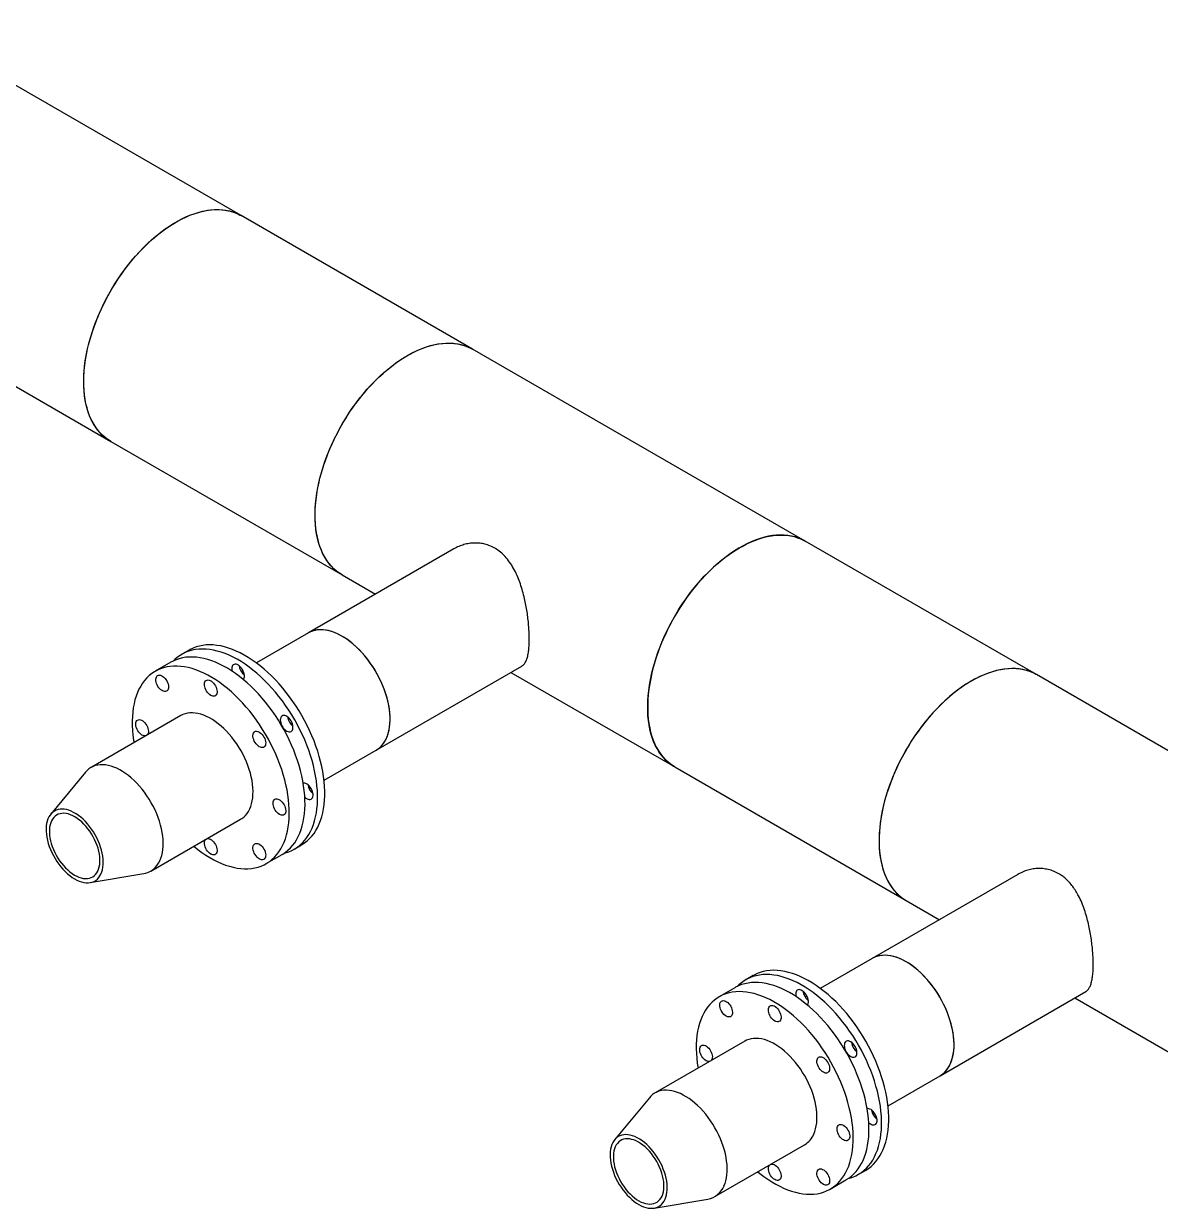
# Model space of a CAD drawing. Header units: inches. Extents: x -190 to 459, y -630 to 54.
# Drawn here: x 262 to 317.6, y -558.5 to -500.5 of the extents above; entities that cross this region are included whole.
import ezdxf

# ---------------------------------------------------------------- set-up
doc = ezdxf.new("R2010")
doc.units = ezdxf.units.IN
doc.header["$MEASUREMENT"] = 0

msp = doc.modelspace()

# ---------------------------------------------------------------- linework, layer by layer
at = {"color": 7, "linetype": 'Continuous', "lineweight": 25}
for p, q in [((272.669, -509.931), (256.406, -500.542)), ((283.983, -516.462), (272.669, -509.931)), ((258.288, -516.351), (266.295, -520.973)), ((300.247, -525.851), (283.983, -516.462)), ((266.295, -520.973), (277.609, -527.505)), ((311.56, -532.382), (300.247, -525.851)), ((283.079, -526.229), (275.958, -530.34)), ((277.609, -527.505), (279.239, -528.446)), ((275.958, -530.34), (273.416, -531.808)), ((270.127, -531.181), (269.773, -531.385)), ((269.242, -531.772), (268.471, -532.217)), ((272.765, -532.184), (272.681, -532.232)), ((279.27, -536.078), (286.391, -531.967)), ((285.865, -532.271), (293.872, -536.893)), ((327.824, -541.771), (311.56, -532.382)), ((269.724, -534.387), (265.333, -536.921)), ((276.728, -537.545), (279.27, -536.078)), ((293.872, -536.893), (305.186, -543.425)), ((265.059, -537.155), (263.359, -539.207)), ((275.993, -537.97), (276.077, -537.921)), ((268.258, -541.988), (272.649, -539.453)), ((275.273, -540.911), (275.626, -540.707)), ((273.901, -541.622), (274.672, -541.177)), ((265.291, -542.554), (267.918, -542.109)), ((310.656, -542.149), (303.535, -546.26)), ((305.186, -543.425), (306.817, -544.366)), ((303.535, -546.26), (300.993, -547.728)), ((297.704, -547.101), (297.35, -547.305)), ((296.819, -547.692), (296.049, -548.137)), ((300.342, -548.104), (300.258, -548.152)), ((306.847, -551.998), (313.969, -547.887)), ((313.442, -548.191), (321.449, -552.813)), ((297.301, -550.307), (292.91, -552.841)), ((304.305, -553.465), (306.847, -551.998)), ((292.636, -553.075), (290.937, -555.127)), ((303.57, -553.89), (303.654, -553.841)), ((295.835, -557.908), (300.226, -555.373)), ((302.85, -556.831), (303.203, -556.627)), ((301.478, -557.542), (302.249, -557.097)), ((292.868, -558.474), (295.495, -558.029))]:
    msp.add_line(p, q, dxfattribs=at)
at = {"color": 7, "linetype": 'Continuous', "lineweight": 25, "flags": 128}
for points in [[(266.295, -520.973), (266.276, -520.962), (266.132, -520.869), (265.996, -520.764), (265.866, -520.648), (265.745, -520.521), (265.632, -520.382), (265.527, -520.233), (265.431, -520.073), (265.343, -519.903), (265.264, -519.724), (265.195, -519.536), (265.135, -519.338), (265.084, -519.133), (265.043, -518.919), (265.011, -518.698), (264.989, -518.469), (264.977, -518.235), (264.975, -517.994), (264.982, -517.747), (264.999, -517.496), (265.026, -517.24), (265.062, -516.981), (265.108, -516.718), (265.164, -516.452), (265.229, -516.184), (265.303, -515.915), (265.386, -515.645), (265.478, -515.374), (265.578, -515.103), (265.687, -514.833), (265.805, -514.565), (265.93, -514.298), (266.063, -514.034), (266.203, -513.773), (266.351, -513.515), (266.505, -513.262), (266.666, -513.014), (266.833, -512.771), (267.005, -512.533), (267.183, -512.302), (267.366, -512.078), (267.553, -511.861), (267.745, -511.652), (267.94, -511.451), (268.139, -511.258), (268.341, -511.075), (268.545, -510.902), (268.751, -510.738), (268.959, -510.584), (269.168, -510.441), (269.377, -510.309), (269.587, -510.188), (269.797, -510.078), (270.006, -509.98), (270.213, -509.894), (270.419, -509.82), (270.624, -509.758), (270.825, -509.708), (271.024, -509.671), (271.219, -509.646), (271.411, -509.634), (271.598, -509.634), (271.781, -509.648), (271.959, -509.673), (272.132, -509.711), (272.299, -509.762), (272.459, -509.825), (272.614, -509.9), (272.669, -509.931)], [(265.457, -515.433), (265.556, -515.162), (265.663, -514.892), (265.778, -514.623), (265.902, -514.356), (266.033, -514.092), (266.172, -513.83), (266.318, -513.571), (266.471, -513.317), (266.63, -513.068), (266.796, -512.823), (266.967, -512.585), (267.144, -512.352), (267.325, -512.126), (267.512, -511.908), (267.703, -511.697), (267.897, -511.494), (268.095, -511.3), (268.296, -511.115), (268.5, -510.939), (268.706, -510.773), (268.913, -510.617), (269.122, -510.471), (269.331, -510.337), (269.541, -510.213), (269.751, -510.101), (269.96, -510), (270.168, -509.912), (270.374, -509.835), (270.579, -509.77), (270.781, -509.718), (270.981, -509.678), (271.177, -509.65), (271.369, -509.635), (271.558, -509.633), (271.742, -509.644), (271.921, -509.666), (272.095, -509.702), (272.263, -509.75), (272.425, -509.81), (272.58, -509.883), (272.669, -509.931)], [(266.295, -520.973), (266.163, -520.891), (266.025, -520.788), (265.894, -520.675), (265.771, -520.549), (265.656, -520.413), (265.549, -520.266), (265.451, -520.109), (265.361, -519.941), (265.281, -519.764), (265.209, -519.578), (265.147, -519.382), (265.094, -519.178), (265.051, -518.966), (265.017, -518.747), (264.993, -518.52), (264.979, -518.287), (264.974, -518.047), (264.98, -517.802), (264.995, -517.552), (265.019, -517.297), (265.053, -517.038), (265.097, -516.776), (265.151, -516.511), (265.214, -516.243), (265.286, -515.974), (265.367, -515.704), (265.457, -515.433)], [(277.609, -527.505), (277.59, -527.494), (277.446, -527.401), (277.309, -527.296), (277.18, -527.179), (277.059, -527.052), (276.946, -526.913), (276.841, -526.764), (276.744, -526.604), (276.657, -526.435), (276.578, -526.256), (276.509, -526.067), (276.449, -525.87), (276.398, -525.664), (276.357, -525.45), (276.325, -525.229), (276.303, -525.001), (276.291, -524.766), (276.288, -524.525), (276.296, -524.279), (276.313, -524.027), (276.34, -523.772), (276.376, -523.512), (276.422, -523.249), (276.477, -522.984), (276.542, -522.716), (276.616, -522.446), (276.699, -522.176), (276.791, -521.905), (276.892, -521.634), (277.001, -521.365), (277.118, -521.096), (277.244, -520.829), (277.377, -520.565), (277.517, -520.304), (277.665, -520.047), (277.819, -519.794), (277.979, -519.545), (278.146, -519.302), (278.319, -519.064), (278.497, -518.833), (278.68, -518.609), (278.867, -518.392), (279.059, -518.183), (279.254, -517.982), (279.453, -517.79), (279.655, -517.607), (279.859, -517.433), (280.065, -517.269), (280.273, -517.115), (280.481, -516.972), (280.691, -516.84), (280.901, -516.719), (281.11, -516.609), (281.319, -516.511), (281.527, -516.425), (281.733, -516.351), (281.937, -516.289), (282.139, -516.239), (282.338, -516.202), (282.533, -516.177), (282.725, -516.165), (282.912, -516.166), (283.095, -516.179), (283.273, -516.204), (283.446, -516.243), (283.612, -516.293), (283.773, -516.356), (283.927, -516.431), (283.983, -516.462)], [(276.771, -521.964), (276.869, -521.694), (276.977, -521.424), (277.092, -521.155), (277.216, -520.888), (277.347, -520.623), (277.486, -520.361), (277.632, -520.103), (277.784, -519.849), (277.944, -519.599), (278.109, -519.355), (278.281, -519.116), (278.457, -518.883), (278.639, -518.658), (278.826, -518.439), (279.016, -518.228), (279.211, -518.025), (279.409, -517.831), (279.61, -517.646), (279.814, -517.47), (280.02, -517.304), (280.227, -517.148), (280.436, -517.003), (280.645, -516.868), (280.855, -516.744), (281.065, -516.632), (281.274, -516.532), (281.482, -516.443), (281.688, -516.366), (281.893, -516.301), (282.095, -516.249), (282.294, -516.209), (282.491, -516.182), (282.683, -516.167), (282.872, -516.164), (283.055, -516.175), (283.234, -516.198), (283.408, -516.233), (283.576, -516.281), (283.738, -516.341), (283.894, -516.414), (283.983, -516.462)], [(277.609, -527.505), (277.477, -527.422), (277.339, -527.32), (277.208, -527.206), (277.085, -527.081), (276.97, -526.944), (276.863, -526.798), (276.765, -526.64), (276.675, -526.473), (276.595, -526.296), (276.523, -526.109), (276.461, -525.914), (276.408, -525.71), (276.365, -525.498), (276.331, -525.278), (276.307, -525.051), (276.293, -524.818), (276.288, -524.578), (276.293, -524.333), (276.308, -524.083), (276.333, -523.828), (276.367, -523.569), (276.411, -523.307), (276.465, -523.042), (276.527, -522.775), (276.599, -522.505), (276.68, -522.235), (276.771, -521.964)], [(293.872, -536.893), (293.853, -536.882), (293.709, -536.789), (293.573, -536.684), (293.444, -536.568), (293.322, -536.44), (293.209, -536.302), (293.104, -536.153), (293.008, -535.993), (292.92, -535.823), (292.842, -535.644), (292.772, -535.456), (292.712, -535.258), (292.661, -535.053), (292.62, -534.839), (292.588, -534.618), (292.566, -534.389), (292.554, -534.155), (292.552, -533.914), (292.559, -533.667), (292.576, -533.416), (292.603, -533.16), (292.639, -532.901), (292.685, -532.638), (292.741, -532.372), (292.806, -532.104), (292.88, -531.835), (292.963, -531.565), (293.055, -531.294), (293.155, -531.023), (293.265, -530.753), (293.382, -530.485), (293.507, -530.218), (293.64, -529.954), (293.78, -529.693), (293.928, -529.435), (294.082, -529.182), (294.243, -528.934), (294.41, -528.691), (294.582, -528.453), (294.76, -528.222), (294.943, -527.998), (295.131, -527.781), (295.322, -527.572), (295.518, -527.371), (295.716, -527.178), (295.918, -526.995), (296.122, -526.822), (296.328, -526.658), (296.536, -526.504), (296.745, -526.361), (296.954, -526.229), (297.164, -526.108), (297.374, -525.998), (297.583, -525.9), (297.79, -525.814), (297.997, -525.739), (298.201, -525.677), (298.402, -525.628), (298.601, -525.591), (298.797, -525.566), (298.988, -525.554), (299.176, -525.554), (299.359, -525.567), (299.536, -525.593), (299.709, -525.631), (299.876, -525.682), (300.036, -525.745), (300.191, -525.82), (300.247, -525.851)], [(300.247, -525.851), (300.233, -525.843), (300.081, -525.765), (299.922, -525.698), (299.756, -525.644), (299.586, -525.603), (299.409, -525.573), (299.228, -525.557), (299.041, -525.553), (298.851, -525.561), (298.656, -525.582), (298.459, -525.616), (298.258, -525.662), (298.054, -525.721), (297.849, -525.792), (297.641, -525.874), (297.433, -525.969), (297.223, -526.076), (297.013, -526.194), (296.804, -526.323), (296.595, -526.463), (296.387, -526.613), (296.18, -526.774), (295.975, -526.945), (295.773, -527.126), (295.573, -527.316), (295.377, -527.514), (295.184, -527.721), (294.995, -527.936), (294.811, -528.158), (294.632, -528.387), (294.458, -528.623), (294.289, -528.865), (294.127, -529.112), (293.971, -529.364), (293.821, -529.62), (293.679, -529.88), (293.544, -530.144), (293.416, -530.41), (293.297, -530.678), (293.185, -530.947), (293.082, -531.218), (292.988, -531.488), (292.902, -531.759), (292.826, -532.029), (292.758, -532.297), (292.7, -532.563), (292.651, -532.827), (292.612, -533.088), (292.583, -533.345), (292.563, -533.597), (292.553, -533.845), (292.553, -534.087), (292.562, -534.324), (292.581, -534.554), (292.61, -534.777), (292.649, -534.993), (292.697, -535.201), (292.754, -535.401), (292.821, -535.592), (292.897, -535.774), (292.982, -535.946), (293.076, -536.109), (293.179, -536.261), (293.29, -536.403), (293.409, -536.533), (293.536, -536.653), (293.67, -536.761), (293.812, -536.857), (293.872, -536.893)], [(279.748, -533.325), (279.681, -533.129), (279.605, -532.934), (279.521, -532.739), (279.429, -532.547), (279.329, -532.357), (279.222, -532.171), (279.109, -531.99), (278.989, -531.813), (278.863, -531.642), (278.732, -531.478), (278.597, -531.321), (278.457, -531.172), (278.314, -531.032), (278.168, -530.901), (278.019, -530.779), (277.869, -530.668), (277.718, -530.567), (277.566, -530.477), (277.415, -530.399), (277.264, -530.333), (277.115, -530.278), (276.968, -530.236), (276.823, -530.207), (276.682, -530.19), (276.545, -530.185), (276.412, -530.194), (276.285, -530.215), (276.163, -530.248), (276.047, -530.294), (275.958, -530.34)], [(279.27, -536.078), (279.361, -536.019), (279.459, -535.941), (279.548, -535.851), (279.63, -535.75), (279.703, -535.639), (279.767, -535.517), (279.822, -535.386), (279.868, -535.246), (279.905, -535.097), (279.931, -534.94), (279.949, -534.776), (279.956, -534.605), (279.953, -534.428), (279.941, -534.247), (279.919, -534.061), (279.887, -533.871), (279.846, -533.679), (279.796, -533.484), (279.736, -533.289), (279.667, -533.093), (279.59, -532.898), (279.504, -532.704), (279.411, -532.512), (279.31, -532.323), (279.202, -532.137), (279.087, -531.957), (278.966, -531.781), (278.839, -531.611), (278.708, -531.449), (278.571, -531.293), (278.431, -531.146), (278.287, -531.007), (278.14, -530.877), (277.992, -530.758), (277.841, -530.648), (277.69, -530.55), (277.538, -530.462), (277.387, -530.386), (277.236, -530.322), (277.087, -530.27), (276.941, -530.23), (276.797, -530.203), (276.657, -530.188), (276.52, -530.186), (276.388, -530.197), (276.262, -530.22), (276.141, -530.256), (276.026, -530.304), (275.958, -530.34)], [(274.783, -541.108), (274.848, -541.09), (275.002, -541.04), (275.149, -540.977), (275.29, -540.901), (275.424, -540.814), (275.55, -540.715), (275.669, -540.604), (275.78, -540.482), (275.883, -540.35), (275.977, -540.206), (276.062, -540.052), (276.139, -539.889), (276.206, -539.716), (276.264, -539.534), (276.313, -539.343), (276.352, -539.145), (276.381, -538.938), (276.401, -538.725), (276.411, -538.505), (276.411, -538.28), (276.401, -538.049), (276.381, -537.813), (276.352, -537.573), (276.313, -537.329), (276.264, -537.082), (276.206, -536.833), (276.139, -536.582), (276.062, -536.331), (275.977, -536.078), (275.883, -535.826), (275.78, -535.575), (275.669, -535.325), (275.55, -535.077), (275.424, -534.832), (275.29, -534.59), (275.149, -534.352), (275.002, -534.119), (274.848, -533.891), (274.688, -533.668), (274.523, -533.452), (274.353, -533.243), (274.179, -533.041), (274, -532.846), (273.817, -532.66), (273.631, -532.483), (273.443, -532.316), (273.251, -532.157), (273.059, -532.009), (272.864, -531.872), (272.669, -531.745), (272.474, -531.629), (272.279, -531.525), (272.084, -531.433), (271.89, -531.352), (271.698, -531.283), (271.508, -531.227), (271.321, -531.183), (271.137, -531.152), (270.956, -531.133), (270.779, -531.127), (270.606, -531.134), (270.439, -531.153), (270.277, -531.185), (270.12, -531.23), (269.969, -531.287), (269.825, -531.356), (269.688, -531.437), (269.558, -531.531), (269.435, -531.635), (269.358, -531.711)], [(275.626, -540.707), (275.644, -540.697), (275.777, -540.61), (275.904, -540.511), (276.023, -540.4), (276.134, -540.278), (276.236, -540.145), (276.33, -540.002), (276.416, -539.848), (276.492, -539.685), (276.56, -539.512), (276.618, -539.33), (276.666, -539.139), (276.705, -538.941), (276.735, -538.734), (276.754, -538.521), (276.764, -538.301), (276.764, -538.076), (276.754, -537.845), (276.735, -537.609), (276.705, -537.369), (276.666, -537.125), (276.618, -536.878), (276.56, -536.629), (276.492, -536.378), (276.416, -536.126), (276.33, -535.874), (276.236, -535.622), (276.134, -535.371), (276.023, -535.121), (275.904, -534.873), (275.777, -534.628), (275.644, -534.386), (275.503, -534.148), (275.355, -533.915), (275.202, -533.687), (275.042, -533.464), (274.877, -533.248), (274.707, -533.039), (274.532, -532.836), (274.353, -532.642), (274.171, -532.456), (273.985, -532.279), (273.796, -532.111), (273.605, -531.953), (273.412, -531.805), (273.218, -531.668), (273.023, -531.541), (272.827, -531.425), (272.632, -531.321), (272.437, -531.228), (272.244, -531.148), (272.052, -531.079), (271.862, -531.023), (271.675, -530.979), (271.49, -530.948), (271.309, -530.929), (271.133, -530.923), (270.96, -530.93), (270.792, -530.949), (270.63, -530.981), (270.473, -531.026), (270.323, -531.083), (270.179, -531.152), (270.127, -531.181)], [(274.672, -541.177), (274.706, -541.157), (274.838, -541.069), (274.963, -540.968), (275.08, -540.857), (275.189, -540.734), (275.29, -540.6), (275.383, -540.455), (275.466, -540.3), (275.54, -540.136), (275.606, -539.962), (275.662, -539.779), (275.708, -539.588), (275.745, -539.388), (275.772, -539.181), (275.789, -538.967), (275.796, -538.747), (275.794, -538.521), (275.782, -538.29), (275.759, -538.054), (275.727, -537.814), (275.686, -537.571), (275.635, -537.324), (275.574, -537.076), (275.504, -536.826), (275.425, -536.575), (275.337, -536.324), (275.241, -536.073), (275.136, -535.823), (275.023, -535.575), (274.902, -535.33), (274.773, -535.087), (274.637, -534.847), (274.495, -534.612), (274.346, -534.382), (274.19, -534.157), (274.029, -533.938), (273.863, -533.726), (273.692, -533.52), (273.516, -533.323), (273.336, -533.133), (273.153, -532.952), (272.966, -532.78), (272.778, -532.617), (272.587, -532.464), (272.394, -532.322), (272.2, -532.19), (272.006, -532.069), (271.811, -531.96), (271.617, -531.862), (271.424, -531.776), (271.232, -531.702), (271.042, -531.64), (270.854, -531.591), (270.669, -531.554), (270.488, -531.53), (270.31, -531.519), (270.136, -531.52), (269.968, -531.534), (269.804, -531.561), (269.646, -531.6), (269.493, -531.652), (269.347, -531.716), (269.242, -531.772)], [(272.781, -532.62), (272.803, -532.587), (272.823, -532.538), (272.833, -532.481), (272.833, -532.416), (272.823, -532.347), (272.803, -532.276), (272.774, -532.204), (272.738, -532.134), (272.694, -532.069), (272.645, -532.01), (272.592, -531.959), (272.537, -531.919), (272.481, -531.889), (272.427, -531.872), (272.375, -531.868), (272.329, -531.877), (272.288, -531.898), (272.256, -531.931), (272.231, -531.975), (272.217, -532.029), (272.212, -532.09), (272.212, -532.09)], [(270.361, -540.774), (270.366, -540.777), (270.557, -540.93), (270.749, -541.073), (270.943, -541.204), (271.138, -541.325), (271.332, -541.435), (271.526, -541.532), (271.719, -541.618), (271.911, -541.692), (272.101, -541.754), (272.289, -541.803), (272.474, -541.84), (272.656, -541.864), (272.833, -541.876), (273.007, -541.874), (273.176, -541.86), (273.34, -541.834), (273.498, -541.794), (273.65, -541.743), (273.796, -541.678), (273.935, -541.602), (274.068, -541.514), (274.192, -541.413), (274.31, -541.302), (274.419, -541.179), (274.519, -541.045), (274.612, -540.9), (274.695, -540.745), (274.77, -540.581), (274.835, -540.407), (274.891, -540.224), (274.937, -540.033), (274.974, -539.833), (275.001, -539.626), (275.018, -539.412), (275.025, -539.192), (275.023, -538.966), (275.011, -538.735), (274.989, -538.499), (274.957, -538.259), (274.915, -538.016), (274.864, -537.769), (274.803, -537.521), (274.733, -537.271), (274.655, -537.02), (274.567, -536.769), (274.47, -536.518), (274.365, -536.268), (274.252, -536.02), (274.131, -535.775), (274.002, -535.532), (273.867, -535.292), (273.724, -535.057), (273.575, -534.827), (273.419, -534.602), (273.258, -534.383), (273.092, -534.171), (272.921, -533.965), (272.745, -533.768), (272.565, -533.578), (272.382, -533.397), (272.196, -533.225), (272.007, -533.062), (271.816, -532.909), (271.623, -532.767), (271.429, -532.635), (271.235, -532.514), (271.04, -532.405), (270.846, -532.307), (270.653, -532.221), (270.461, -532.147), (270.271, -532.085), (270.083, -532.036), (269.898, -531.999), (269.717, -531.975), (269.539, -531.964), (269.366, -531.965), (269.197, -531.979), (269.033, -532.006), (268.875, -532.045), (268.722, -532.097), (268.576, -532.161), (268.437, -532.238), (268.305, -532.326), (268.18, -532.426), (268.063, -532.538), (267.954, -532.661), (267.853, -532.795), (267.761, -532.939), (267.677, -533.094), (267.603, -533.259), (267.538, -533.433), (267.482, -533.616), (267.435, -533.807), (267.399, -534.006), (267.372, -534.213), (267.354, -534.427), (267.347, -534.647), (267.349, -534.873), (267.362, -535.105), (267.384, -535.341), (267.416, -535.581), (267.436, -535.707)], [(269.099, -532.835), (269.115, -532.906), (269.122, -532.974), (269.119, -533.036), (269.106, -533.091), (269.084, -533.137), (269.052, -533.172), (269.013, -533.196), (268.968, -533.207), (268.917, -533.205), (268.863, -533.19), (268.808, -533.163), (268.752, -533.125), (268.699, -533.076), (268.649, -533.019), (268.604, -532.954), (268.566, -532.885), (268.536, -532.814), (268.514, -532.742), (268.502, -532.672), (268.501, -532.607), (268.509, -532.548), (268.527, -532.497), (268.553, -532.456), (268.589, -532.427), (268.631, -532.409), (268.679, -532.405), (268.732, -532.413), (268.787, -532.434), (268.843, -532.467), (268.897, -532.511), (268.949, -532.564), (268.997, -532.625), (269.038, -532.692), (269.073, -532.763), (269.099, -532.835)], [(272.212, -532.09), (272.217, -532.157), (272.226, -532.207)], [(311.56, -532.382), (311.547, -532.375), (311.394, -532.296), (311.235, -532.23), (311.07, -532.176), (310.899, -532.134), (310.723, -532.105), (310.541, -532.088), (310.355, -532.084), (310.165, -532.093), (309.97, -532.114), (309.772, -532.147), (309.571, -532.194), (309.368, -532.252), (309.162, -532.323), (308.955, -532.406), (308.746, -532.5), (308.537, -532.607), (308.327, -532.725), (308.117, -532.854), (307.908, -532.994), (307.7, -533.145), (307.494, -533.306), (307.289, -533.477), (307.086, -533.657), (306.887, -533.847), (306.69, -534.046), (306.498, -534.252), (306.309, -534.467), (306.125, -534.69), (305.945, -534.919), (305.771, -535.154), (305.603, -535.396), (305.44, -535.643), (305.284, -535.895), (305.135, -536.151), (304.993, -536.411), (304.857, -536.675), (304.73, -536.941), (304.61, -537.209), (304.499, -537.478), (304.396, -537.749), (304.302, -538.02), (304.216, -538.29), (304.139, -538.56), (304.072, -538.828), (304.014, -539.095), (303.965, -539.358), (303.926, -539.619), (303.897, -539.876), (303.877, -540.129), (303.867, -540.376), (303.866, -540.619), (303.876, -540.855), (303.895, -541.085), (303.924, -541.309), (303.962, -541.525), (304.01, -541.733), (304.068, -541.932), (304.135, -542.123), (304.211, -542.305), (304.296, -542.478), (304.39, -542.64), (304.492, -542.792), (304.603, -542.934), (304.722, -543.065), (304.849, -543.184), (304.984, -543.292), (305.126, -543.389), (305.186, -543.425)], [(311.56, -532.382), (311.428, -532.312), (311.271, -532.243), (311.107, -532.186), (310.937, -532.142), (310.762, -532.11), (310.581, -532.091), (310.396, -532.084), (310.207, -532.09), (310.013, -532.108), (309.816, -532.139), (309.616, -532.182), (309.413, -532.238), (309.207, -532.306), (309, -532.387), (308.792, -532.479), (308.583, -532.583), (308.373, -532.698)], [(271.474, -533.07), (271.49, -533.141), (271.497, -533.209), (271.494, -533.271), (271.481, -533.326), (271.459, -533.372), (271.427, -533.407), (271.388, -533.431), (271.343, -533.442), (271.292, -533.44), (271.238, -533.425), (271.183, -533.398), (271.127, -533.36), (271.074, -533.311), (271.024, -533.254), (270.979, -533.189), (270.941, -533.12), (270.911, -533.049), (270.889, -532.977), (270.877, -532.907), (270.876, -532.842), (270.884, -532.783), (270.902, -532.732), (270.928, -532.691), (270.964, -532.662), (271.006, -532.644), (271.054, -532.64), (271.107, -532.648), (271.162, -532.669), (271.218, -532.702), (271.272, -532.746), (271.324, -532.799), (271.372, -532.86), (271.413, -532.927), (271.448, -532.998), (271.474, -533.07)], [(308.373, -532.698), (308.163, -532.825), (307.954, -532.962), (307.746, -533.111), (307.539, -533.27), (307.333, -533.438), (307.131, -533.617), (306.93, -533.805), (306.733, -534.001), (306.54, -534.207), (306.35, -534.42), (306.165, -534.64), (305.984, -534.868), (305.809, -535.102), (305.639, -535.343), (305.476, -535.589), (305.318, -535.84), (305.167, -536.095), (305.023, -536.354), (304.886, -536.617), (304.757, -536.882), (304.636, -537.15), (304.523, -537.419), (304.418, -537.69), (304.321, -537.96), (304.234, -538.231), (304.155, -538.501), (304.086, -538.77), (304.026, -539.037), (303.975, -539.301), (303.934, -539.562), (303.902, -539.82), (303.88, -540.074), (303.868, -540.323), (303.866, -540.566), (303.873, -540.804), (303.89, -541.036), (303.917, -541.26), (303.953, -541.478), (303.999, -541.688), (304.055, -541.889), (304.119, -542.082), (304.194, -542.266), (304.277, -542.441), (304.369, -542.605), (304.469, -542.76), (304.578, -542.904), (304.696, -543.037), (304.821, -543.159), (304.954, -543.27), (305.094, -543.369), (305.186, -543.425)], [(279.27, -536.078), (279.343, -536.032), (279.441, -535.956), (279.532, -535.869), (279.615, -535.77), (279.69, -535.66), (279.756, -535.541), (279.813, -535.411), (279.86, -535.272), (279.898, -535.125), (279.927, -534.969), (279.946, -534.806), (279.955, -534.637), (279.955, -534.461), (279.944, -534.281), (279.924, -534.095), (279.894, -533.906), (279.855, -533.714), (279.806, -533.52), (279.748, -533.325)], [(268.006, -535.378), (267.984, -535.382), (267.933, -535.38), (267.88, -535.365), (267.824, -535.338), (267.768, -535.3), (267.715, -535.251), (267.665, -535.193), (267.62, -535.129), (267.582, -535.06), (267.552, -534.988), (267.53, -534.917), (267.519, -534.847), (267.517, -534.781), (267.525, -534.722), (267.543, -534.672), (267.57, -534.631), (267.605, -534.601), (267.647, -534.584), (267.696, -534.579), (267.748, -534.588), (267.803, -534.609), (267.859, -534.641), (267.914, -534.685), (267.966, -534.739), (268.013, -534.8), (268.055, -534.867), (268.089, -534.937), (268.115, -535.009), (268.115, -535.009)], [(272.649, -539.453), (272.704, -539.418), (272.798, -539.347), (272.883, -539.265), (272.961, -539.171), (273.03, -539.067), (273.09, -538.952), (273.141, -538.828), (273.183, -538.694), (273.216, -538.552), (273.238, -538.403), (273.251, -538.246), (273.254, -538.083), (273.248, -537.914), (273.231, -537.741), (273.205, -537.564), (273.169, -537.383), (273.123, -537.201), (273.069, -537.017), (273.005, -536.833), (272.933, -536.649), (272.852, -536.466), (272.764, -536.286), (272.668, -536.108), (272.564, -535.934), (272.455, -535.766), (272.339, -535.602), (272.218, -535.445), (272.092, -535.295), (271.961, -535.153), (271.827, -535.019), (271.69, -534.894), (271.55, -534.779), (271.409, -534.674), (271.267, -534.58), (271.124, -534.496), (270.981, -534.425), (270.84, -534.365), (270.7, -534.318), (270.562, -534.282), (270.428, -534.26), (270.297, -534.25), (270.17, -534.253), (270.048, -534.268), (269.932, -534.297), (269.821, -534.337), (269.724, -534.387)], [(274.587, -534.597), (274.592, -534.664), (274.606, -534.735), (274.631, -534.807), (274.663, -534.878), (274.704, -534.946), (274.75, -535.008), (274.802, -535.063), (274.856, -535.109), (274.912, -535.144), (274.967, -535.167), (275.02, -535.178), (275.069, -535.175), (275.113, -535.16), (275.149, -535.133), (275.178, -535.094), (275.198, -535.045), (275.208, -534.988), (275.208, -534.923), (275.198, -534.854), (275.178, -534.783), (275.149, -534.711), (275.113, -534.641), (275.069, -534.576), (275.02, -534.517), (274.967, -534.466), (274.912, -534.426), (274.856, -534.397), (274.802, -534.379), (274.75, -534.375), (274.704, -534.384), (274.663, -534.405), (274.631, -534.438), (274.606, -534.482), (274.592, -534.536), (274.587, -534.597)], [(268.115, -535.009), (268.132, -535.08), (268.138, -535.148), (268.135, -535.211), (268.122, -535.266), (268.1, -535.312), (268.082, -535.334)], [(273.849, -535.577), (273.865, -535.648), (273.872, -535.716), (273.869, -535.778), (273.856, -535.833), (273.834, -535.879), (273.802, -535.915), (273.763, -535.938), (273.718, -535.949), (273.667, -535.947), (273.613, -535.933), (273.558, -535.905), (273.502, -535.867), (273.449, -535.818), (273.399, -535.761), (273.354, -535.696), (273.316, -535.627), (273.286, -535.556), (273.264, -535.484), (273.252, -535.414), (273.251, -535.349), (273.259, -535.29), (273.277, -535.239), (273.303, -535.198), (273.339, -535.169), (273.381, -535.151), (273.429, -535.147), (273.482, -535.155), (273.537, -535.176), (273.593, -535.209), (273.647, -535.253), (273.699, -535.306), (273.747, -535.367), (273.788, -535.434), (273.823, -535.505), (273.849, -535.577)], [(267.918, -542.109), (267.992, -542.093), (268.106, -542.059), (268.213, -542.012), (268.313, -541.953), (268.407, -541.882), (268.492, -541.8), (268.57, -541.706), (268.639, -541.601), (268.699, -541.487), (268.75, -541.362), (268.792, -541.229), (268.825, -541.087), (268.847, -540.937), (268.86, -540.781), (268.863, -540.618), (268.857, -540.449), (268.84, -540.276), (268.814, -540.098), (268.778, -539.918), (268.732, -539.736), (268.678, -539.552), (268.614, -539.367), (268.542, -539.183), (268.461, -539.001), (268.373, -538.82), (268.276, -538.643), (268.173, -538.469), (268.064, -538.301), (267.948, -538.137), (267.827, -537.98), (267.701, -537.83), (267.57, -537.688), (267.436, -537.554), (267.299, -537.429), (267.159, -537.314), (267.018, -537.209), (266.875, -537.114), (266.733, -537.031), (266.59, -536.96), (266.449, -536.9), (266.309, -536.852), (266.171, -536.817), (266.037, -536.795), (265.906, -536.785), (265.779, -536.788), (265.657, -536.803), (265.541, -536.832), (265.43, -536.872), (265.326, -536.925), (265.229, -536.99), (265.14, -537.067), (265.059, -537.155)], [(275.787, -538.375), (275.84, -538.419), (275.895, -538.454), (275.951, -538.477), (276.004, -538.488), (276.053, -538.486), (276.097, -538.471), (276.133, -538.444), (276.162, -538.405), (276.181, -538.356), (276.191, -538.298), (276.191, -538.234), (276.181, -538.165), (276.162, -538.093), (276.133, -538.021), (276.097, -537.952), (276.053, -537.886), (276.004, -537.827), (275.951, -537.777), (275.895, -537.736), (275.84, -537.707), (275.785, -537.69), (275.734, -537.686), (275.707, -537.689)], [(274.832, -538.887), (274.849, -538.958), (274.856, -539.026), (274.853, -539.089), (274.84, -539.144), (274.817, -539.19), (274.786, -539.225), (274.747, -539.249), (274.702, -539.26), (274.651, -539.258), (274.597, -539.243), (274.541, -539.216), (274.486, -539.177), (274.432, -539.129), (274.382, -539.071), (274.338, -539.007), (274.3, -538.938), (274.269, -538.866), (274.248, -538.794), (274.236, -538.725), (274.234, -538.659), (274.242, -538.6), (274.26, -538.549), (274.287, -538.509), (274.323, -538.479), (274.365, -538.462), (274.413, -538.457), (274.466, -538.466), (274.521, -538.486), (274.576, -538.519), (274.631, -538.563), (274.683, -538.617), (274.731, -538.678), (274.772, -538.745), (274.807, -538.815), (274.832, -538.887)], [(263.242, -540.633), (263.291, -540.784), (263.349, -540.935), (263.415, -541.085), (263.489, -541.232), (263.571, -541.376), (263.659, -541.516), (263.753, -541.65), (263.853, -541.778), (263.958, -541.899), (264.066, -542.012), (264.178, -542.117), (264.292, -542.212), (264.408, -542.296), (264.525, -542.37), (264.642, -542.433), (264.758, -542.483), (264.873, -542.522), (264.985, -542.549), (265.094, -542.562), (265.199, -542.564), (265.3, -542.552), (265.395, -542.528), (265.484, -542.492), (265.566, -542.443), (265.641, -542.383), (265.708, -542.311), (265.767, -542.229), (265.818, -542.136), (265.859, -542.033), (265.891, -541.922), (265.914, -541.802), (265.926, -541.675), (265.929, -541.542), (265.923, -541.403), (265.906, -541.26), (265.88, -541.113), (265.844, -540.964), (265.8, -540.813), (265.746, -540.662), (265.684, -540.512), (265.614, -540.363), (265.536, -540.217), (265.451, -540.075), (265.36, -539.938), (265.262, -539.807), (265.16, -539.682), (265.054, -539.565), (264.943, -539.456), (264.83, -539.356), (264.715, -539.267), (264.598, -539.187), (264.481, -539.119), (264.365, -539.062), (264.249, -539.017), (264.136, -538.985), (264.025, -538.965), (263.918, -538.957), (263.815, -538.962), (263.717, -538.98), (263.625, -539.01), (263.539, -539.053), (263.461, -539.107), (263.389, -539.173), (263.326, -539.251), (263.271, -539.338), (263.225, -539.436), (263.189, -539.543), (263.161, -539.659), (263.144, -539.782), (263.136, -539.912), (263.138, -540.049), (263.149, -540.19), (263.171, -540.335), (263.201, -540.483), (263.242, -540.633)], [(263.389, -540.648), (263.436, -540.791), (263.492, -540.934), (263.556, -541.076), (263.628, -541.215), (263.708, -541.35), (263.794, -541.481), (263.886, -541.606), (263.983, -541.724), (264.085, -541.835), (264.19, -541.936), (264.298, -542.028), (264.408, -542.111), (264.519, -542.182), (264.63, -542.241), (264.74, -542.289), (264.848, -542.325), (264.954, -542.348), (265.057, -542.358), (265.155, -542.355), (265.249, -542.34), (265.336, -542.311), (265.417, -542.271), (265.491, -542.218), (265.557, -542.153), (265.615, -542.077), (265.665, -541.991), (265.705, -541.895), (265.736, -541.789), (265.757, -541.675), (265.768, -541.554), (265.769, -541.427), (265.76, -541.294), (265.742, -541.157), (265.714, -541.016), (265.676, -540.874), (265.629, -540.731), (265.573, -540.588), (265.509, -540.446), (265.436, -540.307), (265.357, -540.171), (265.271, -540.041), (265.179, -539.916), (265.082, -539.798), (264.98, -539.687), (264.875, -539.586), (264.767, -539.493), (264.657, -539.411), (264.546, -539.34), (264.435, -539.28), (264.325, -539.232), (264.217, -539.197), (264.111, -539.174), (264.008, -539.164), (263.91, -539.167), (263.816, -539.182), (263.729, -539.21), (263.648, -539.251), (263.574, -539.304), (263.507, -539.369), (263.449, -539.444), (263.4, -539.531), (263.36, -539.627), (263.329, -539.733), (263.308, -539.846), (263.297, -539.968), (263.296, -540.095), (263.304, -540.228), (263.323, -540.365), (263.351, -540.505), (263.389, -540.648)], [(271.474, -540.827), (271.49, -540.898), (271.497, -540.966), (271.494, -541.028), (271.481, -541.083), (271.459, -541.129), (271.427, -541.165), (271.388, -541.188), (271.343, -541.199), (271.292, -541.197), (271.238, -541.183), (271.183, -541.156), (271.127, -541.117), (271.074, -541.068), (271.024, -541.011), (270.979, -540.947), (270.941, -540.877), (270.911, -540.806), (270.889, -540.734), (270.877, -540.664), (270.876, -540.599), (270.884, -540.54), (270.902, -540.489), (270.928, -540.448), (270.933, -540.443)], [(271.005, -540.402), (271.006, -540.401), (271.054, -540.397), (271.107, -540.405), (271.162, -540.426), (271.218, -540.459), (271.272, -540.503), (271.324, -540.556), (271.372, -540.617), (271.413, -540.684), (271.448, -540.755), (271.474, -540.827)], [(273.849, -541.062), (273.865, -541.133), (273.872, -541.201), (273.869, -541.263), (273.856, -541.318), (273.834, -541.364), (273.802, -541.4), (273.763, -541.423), (273.718, -541.434), (273.667, -541.432), (273.613, -541.418), (273.558, -541.391), (273.502, -541.352), (273.449, -541.303), (273.399, -541.246), (273.354, -541.182), (273.316, -541.113), (273.286, -541.041), (273.264, -540.969), (273.252, -540.899), (273.251, -540.834), (273.259, -540.775), (273.277, -540.724), (273.303, -540.683), (273.339, -540.654), (273.381, -540.636), (273.429, -540.632), (273.482, -540.64), (273.537, -540.661), (273.593, -540.694), (273.647, -540.738), (273.699, -540.791), (273.747, -540.852), (273.788, -540.919), (273.823, -540.99), (273.849, -541.062)], [(307.325, -551.477), (307.383, -551.348), (307.432, -551.211), (307.471, -551.064), (307.501, -550.91), (307.521, -550.748), (307.532, -550.579), (307.532, -550.405), (307.523, -550.224), (307.504, -550.04), (307.476, -549.851), (307.437, -549.66), (307.39, -549.466), (307.333, -549.27), (307.267, -549.075), (307.192, -548.879), (307.109, -548.685), (307.018, -548.492), (306.92, -548.302), (306.814, -548.115), (306.701, -547.933), (306.582, -547.756), (306.457, -547.584), (306.327, -547.419), (306.192, -547.261), (306.053, -547.111), (305.91, -546.97), (305.764, -546.837), (305.616, -546.714), (305.466, -546.602), (305.315, -546.499), (305.163, -546.408), (305.012, -546.329), (304.861, -546.261), (304.711, -546.205), (304.564, -546.161), (304.419, -546.13), (304.278, -546.111), (304.14, -546.105), (304.007, -546.112), (303.878, -546.131), (303.756, -546.163), (303.639, -546.207), (303.535, -546.26)], [(305.191, -546.424), (305.039, -546.342), (304.888, -546.272), (304.739, -546.214), (304.591, -546.168), (304.446, -546.135), (304.303, -546.114), (304.165, -546.105), (304.031, -546.11), (303.902, -546.127), (303.778, -546.156), (303.66, -546.198), (303.548, -546.253), (303.535, -546.26)], [(303.203, -556.627), (303.221, -556.617), (303.355, -556.53), (303.481, -556.431), (303.6, -556.32), (303.711, -556.198), (303.813, -556.065), (303.908, -555.922), (303.993, -555.768), (304.069, -555.605), (304.137, -555.432), (304.195, -555.25), (304.243, -555.059), (304.283, -554.861), (304.312, -554.654), (304.332, -554.441), (304.341, -554.221), (304.341, -553.996), (304.332, -553.765), (304.312, -553.529), (304.283, -553.288), (304.243, -553.045), (304.195, -552.798), (304.137, -552.549), (304.069, -552.298), (303.993, -552.046), (303.908, -551.794), (303.813, -551.542), (303.711, -551.291), (303.6, -551.041), (303.481, -550.793), (303.355, -550.548), (303.221, -550.306), (303.08, -550.068), (302.932, -549.835), (302.779, -549.607), (302.619, -549.384), (302.454, -549.168), (302.284, -548.958), (302.109, -548.756), (301.93, -548.562), (301.748, -548.376), (301.562, -548.199), (301.373, -548.031), (301.182, -547.873), (300.989, -547.725), (300.795, -547.588), (300.6, -547.461), (300.405, -547.345), (300.209, -547.241), (300.015, -547.148), (299.821, -547.068), (299.629, -546.999), (299.439, -546.943), (299.252, -546.899), (299.067, -546.868), (298.887, -546.849), (298.71, -546.843), (298.537, -546.85), (298.37, -546.869), (298.207, -546.901), (298.051, -546.946), (297.9, -547.003), (297.756, -547.072), (297.704, -547.101)], [(306.847, -551.998), (306.887, -551.974), (306.988, -551.901), (307.082, -551.817), (307.167, -551.722), (307.244, -551.616), (307.313, -551.499), (307.373, -551.373), (307.423, -551.237), (307.465, -551.092), (307.496, -550.939), (307.518, -550.779), (307.531, -550.611), (307.533, -550.437), (307.526, -550.258), (307.509, -550.074), (307.482, -549.886), (307.445, -549.695), (307.399, -549.502), (307.344, -549.307), (307.28, -549.111), (307.207, -548.915), (307.125, -548.72), (307.036, -548.527), (306.938, -548.337), (306.834, -548.149), (306.722, -547.966), (306.604, -547.788), (306.481, -547.615), (306.351, -547.449), (306.217, -547.29), (306.079, -547.138), (305.937, -546.995), (305.791, -546.861), (305.643, -546.736), (305.494, -546.622), (305.343, -546.517), (305.191, -546.424)], [(303.081, -556.139), (303.151, -555.97), (303.212, -555.791), (303.263, -555.604), (303.305, -555.409), (303.337, -555.206), (303.359, -554.995), (303.371, -554.778), (303.373, -554.555), (303.366, -554.326), (303.349, -554.092), (303.322, -553.854), (303.285, -553.613), (303.239, -553.368), (303.183, -553.12), (303.118, -552.871), (303.043, -552.62), (302.96, -552.369), (302.867, -552.118), (302.767, -551.868), (302.658, -551.619), (302.54, -551.372), (302.416, -551.128), (302.283, -550.887), (302.144, -550.649), (301.998, -550.417), (301.846, -550.189), (301.688, -549.967), (301.524, -549.751), (301.355, -549.542), (301.181, -549.341), (301.004, -549.147), (300.822, -548.961), (300.637, -548.785), (300.449, -548.617), (300.259, -548.459), (300.068, -548.312), (299.874, -548.175), (299.68, -548.048), (299.486, -547.933), (299.291, -547.83), (299.097, -547.738), (298.905, -547.658), (298.714, -547.59), (298.525, -547.534), (298.339, -547.491), (298.155, -547.461), (297.976, -547.443), (297.8, -547.438), (297.629, -547.446), (297.462, -547.466), (297.301, -547.499), (297.146, -547.544), (296.997, -547.602), (296.854, -547.673), (296.819, -547.692)], [(302.36, -557.028), (302.425, -557.01), (302.579, -556.96), (302.726, -556.897), (302.867, -556.821), (303.001, -556.734), (303.127, -556.635), (303.246, -556.524), (303.357, -556.402), (303.46, -556.27), (303.554, -556.126), (303.639, -555.972), (303.716, -555.809), (303.783, -555.636), (303.841, -555.454), (303.89, -555.263), (303.929, -555.065), (303.958, -554.858), (303.978, -554.645), (303.988, -554.425), (303.988, -554.2), (303.978, -553.969), (303.958, -553.733), (303.929, -553.493), (303.89, -553.249), (303.841, -553.002), (303.783, -552.753), (303.716, -552.502), (303.639, -552.25), (303.554, -551.998), (303.46, -551.746), (303.357, -551.495), (303.246, -551.245), (303.127, -550.997), (303.001, -550.752), (302.867, -550.51), (302.726, -550.272), (302.579, -550.039), (302.425, -549.811), (302.266, -549.588), (302.101, -549.372), (301.931, -549.163), (301.756, -548.961), (301.577, -548.766), (301.394, -548.58), (301.208, -548.403), (301.02, -548.236), (300.829, -548.077), (300.636, -547.929), (300.442, -547.792), (300.246, -547.665), (300.051, -547.549), (299.856, -547.445), (299.661, -547.352), (299.467, -547.272), (299.275, -547.203), (299.085, -547.147), (298.898, -547.103), (298.714, -547.072), (298.533, -547.053), (298.356, -547.047), (298.184, -547.054), (298.016, -547.073), (297.854, -547.105), (297.697, -547.15), (297.546, -547.207), (297.402, -547.276), (297.265, -547.357), (297.135, -547.45), (297.012, -547.555), (296.935, -547.631)], [(302.311, -556.584), (302.381, -556.415), (302.441, -556.236), (302.492, -556.049), (302.534, -555.854), (302.566, -555.651), (302.588, -555.44), (302.6, -555.223), (302.603, -555), (302.595, -554.771), (302.578, -554.537), (302.551, -554.299), (302.514, -554.058), (302.468, -553.813), (302.412, -553.565), (302.347, -553.316), (302.272, -553.065), (302.189, -552.814), (302.097, -552.563), (301.996, -552.313), (301.887, -552.064), (301.77, -551.817), (301.645, -551.573), (301.513, -551.332), (301.373, -551.094), (301.227, -550.862), (301.075, -550.634), (300.917, -550.412), (300.753, -550.196), (300.584, -549.987), (300.41, -549.786), (300.233, -549.592), (300.051, -549.406), (299.866, -549.23), (299.679, -549.062), (299.489, -548.904), (299.297, -548.757), (299.103, -548.62), (298.909, -548.493), (298.715, -548.378), (298.52, -548.275), (298.327, -548.183), (298.134, -548.103), (297.943, -548.035), (297.754, -547.979), (297.568, -547.936), (297.384, -547.906), (297.205, -547.888), (297.029, -547.883), (296.858, -547.891), (296.691, -547.911), (296.53, -547.944), (296.375, -547.989), (296.226, -548.047), (296.083, -548.118), (295.947, -548.2), (295.819, -548.295), (295.698, -548.401), (295.584, -548.518), (295.48, -548.647), (295.383, -548.786), (295.295, -548.935), (295.216, -549.095), (295.146, -549.265), (295.086, -549.443), (295.035, -549.63), (294.993, -549.826), (294.961, -550.029), (294.939, -550.239), (294.927, -550.456), (294.924, -550.68), (294.932, -550.908), (294.949, -551.142), (294.976, -551.38), (295.013, -551.622), (295.013, -551.627)], [(300.358, -548.54), (300.38, -548.507), (300.4, -548.458), (300.41, -548.401), (300.41, -548.336), (300.4, -548.267), (300.38, -548.196), (300.352, -548.124), (300.315, -548.054), (300.271, -547.989), (300.222, -547.93), (300.169, -547.879), (300.114, -547.839), (300.058, -547.809), (300.004, -547.792), (299.952, -547.788), (299.906, -547.797), (299.866, -547.818), (299.833, -547.851), (299.809, -547.895), (299.794, -547.949), (299.789, -548.01), (299.789, -548.01)], [(299.789, -548.01), (299.794, -548.077), (299.803, -548.127)], [(296.101, -548.423), (296.127, -548.381), (296.161, -548.35), (296.203, -548.331), (296.25, -548.324), (296.302, -548.331), (296.357, -548.351), (296.413, -548.382), (296.468, -548.425), (296.52, -548.477), (296.568, -548.537), (296.611, -548.603), (296.646, -548.674), (296.673, -548.746), (296.691, -548.817), (296.699, -548.885), (296.697, -548.949), (296.685, -549.005), (296.664, -549.052), (296.634, -549.089), (296.596, -549.114), (296.551, -549.126), (296.501, -549.126), (296.447, -549.113), (296.392, -549.087), (296.336, -549.05), (296.282, -549.003), (296.232, -548.946), (296.186, -548.883), (296.147, -548.814), (296.116, -548.743), (296.094, -548.671), (296.081, -548.601), (296.077, -548.535), (296.084, -548.475), (296.101, -548.423)], [(298.476, -548.658), (298.502, -548.616), (298.536, -548.585), (298.578, -548.566), (298.625, -548.559), (298.677, -548.566), (298.732, -548.586), (298.788, -548.617), (298.843, -548.66), (298.895, -548.712), (298.943, -548.772), (298.986, -548.838), (299.021, -548.909), (299.048, -548.981), (299.066, -549.052), (299.074, -549.12), (299.072, -549.184), (299.06, -549.24), (299.039, -549.287), (299.009, -549.324), (298.971, -549.349), (298.926, -549.361), (298.876, -549.361), (298.822, -549.348), (298.767, -549.322), (298.711, -549.285), (298.657, -549.238), (298.607, -549.181), (298.561, -549.118), (298.522, -549.049), (298.491, -548.978), (298.469, -548.906), (298.456, -548.836), (298.452, -548.77), (298.459, -548.71), (298.476, -548.658)], [(300.674, -554.857), (300.724, -554.731), (300.765, -554.597), (300.796, -554.454), (300.818, -554.303), (300.829, -554.146), (300.831, -553.982), (300.823, -553.813), (300.805, -553.639), (300.778, -553.461), (300.741, -553.28), (300.694, -553.098), (300.638, -552.914), (300.574, -552.729), (300.5, -552.546), (300.419, -552.363), (300.329, -552.183), (300.232, -552.006), (300.128, -551.833), (300.018, -551.665), (299.901, -551.502), (299.779, -551.346), (299.653, -551.197), (299.522, -551.056), (299.387, -550.923), (299.25, -550.799), (299.11, -550.685), (298.968, -550.581), (298.826, -550.488), (298.683, -550.407), (298.541, -550.337), (298.399, -550.278), (298.26, -550.232), (298.123, -550.199), (297.988, -550.178), (297.858, -550.17), (297.732, -550.174), (297.611, -550.191), (297.495, -550.221), (297.385, -550.263), (297.301, -550.307)], [(302.164, -550.517), (302.169, -550.584), (302.184, -550.655), (302.208, -550.727), (302.241, -550.798), (302.281, -550.866), (302.327, -550.928), (302.379, -550.983), (302.433, -551.029), (302.489, -551.064), (302.544, -551.087), (302.597, -551.098), (302.646, -551.095), (302.69, -551.08), (302.727, -551.053), (302.755, -551.014), (302.775, -550.965), (302.785, -550.908), (302.785, -550.843), (302.775, -550.774), (302.755, -550.703), (302.727, -550.631), (302.69, -550.561), (302.646, -550.496), (302.597, -550.437), (302.544, -550.386), (302.489, -550.346), (302.433, -550.317), (302.379, -550.299), (302.327, -550.295), (302.281, -550.304), (302.241, -550.325), (302.208, -550.358), (302.184, -550.402), (302.169, -550.456), (302.164, -550.517)], [(295.584, -551.298), (295.567, -551.301), (295.517, -551.301), (295.464, -551.288), (295.408, -551.262), (295.353, -551.225), (295.299, -551.177), (295.248, -551.121), (295.203, -551.057), (295.164, -550.989), (295.132, -550.917), (295.11, -550.845), (295.097, -550.775), (295.094, -550.709), (295.101, -550.649), (295.117, -550.597)], [(295.117, -550.597), (295.143, -550.555), (295.177, -550.524), (295.219, -550.505), (295.266, -550.499), (295.318, -550.506), (295.373, -550.525), (295.429, -550.557), (295.484, -550.599), (295.536, -550.651), (295.585, -550.712), (295.627, -550.778), (295.662, -550.848), (295.689, -550.92), (295.707, -550.992), (295.715, -551.06), (295.713, -551.123), (295.702, -551.179), (295.68, -551.227), (295.659, -551.254)], [(300.851, -551.165), (300.877, -551.123), (300.911, -551.092), (300.953, -551.073), (301, -551.067), (301.052, -551.073), (301.107, -551.093), (301.163, -551.124), (301.218, -551.167), (301.27, -551.219), (301.318, -551.279), (301.361, -551.345), (301.396, -551.416), (301.423, -551.488), (301.441, -551.559), (301.449, -551.627), (301.447, -551.691), (301.435, -551.747), (301.414, -551.794), (301.384, -551.831), (301.346, -551.856), (301.301, -551.868), (301.251, -551.868), (301.197, -551.855), (301.142, -551.829), (301.086, -551.792), (301.032, -551.745), (300.982, -551.688), (300.936, -551.625), (300.897, -551.556), (300.866, -551.485), (300.844, -551.413), (300.831, -551.343), (300.827, -551.277), (300.834, -551.217), (300.851, -551.165)], [(296.283, -557.392), (296.333, -557.266), (296.374, -557.132), (296.405, -556.989), (296.427, -556.838), (296.438, -556.681), (296.44, -556.517), (296.432, -556.348), (296.414, -556.174), (296.387, -555.996), (296.35, -555.815), (296.303, -555.633), (296.247, -555.449), (296.183, -555.264), (296.109, -555.081), (296.028, -554.898), (295.938, -554.718), (295.841, -554.541), (295.737, -554.368), (295.627, -554.2), (295.51, -554.037), (295.388, -553.881), (295.262, -553.732), (295.131, -553.59), (294.996, -553.458), (294.859, -553.334), (294.719, -553.22), (294.577, -553.116), (294.435, -553.023), (294.292, -552.942), (294.15, -552.872), (294.008, -552.813), (293.869, -552.767), (293.732, -552.734), (293.597, -552.713), (293.467, -552.705), (293.341, -552.709), (293.22, -552.726), (293.104, -552.756), (292.994, -552.798), (292.891, -552.853), (292.795, -552.919), (292.706, -552.997), (292.636, -553.075)], [(303.364, -554.295), (303.417, -554.339), (303.473, -554.374), (303.528, -554.397), (303.581, -554.408), (303.63, -554.406), (303.674, -554.391), (303.71, -554.364), (303.739, -554.325), (303.759, -554.276), (303.769, -554.218), (303.769, -554.154), (303.759, -554.085), (303.739, -554.013), (303.71, -553.941), (303.674, -553.872), (303.63, -553.806), (303.581, -553.747), (303.528, -553.697), (303.473, -553.656), (303.417, -553.627), (303.363, -553.61), (303.311, -553.606), (303.284, -553.609)], [(301.835, -554.475), (301.861, -554.433), (301.895, -554.402), (301.936, -554.383), (301.984, -554.377), (302.036, -554.384), (302.091, -554.403), (302.147, -554.435), (302.202, -554.477), (302.254, -554.529), (302.302, -554.59), (302.345, -554.656), (302.38, -554.726), (302.407, -554.798), (302.425, -554.869), (302.433, -554.938), (302.431, -555.001), (302.419, -555.057), (302.398, -555.104), (302.368, -555.141), (302.329, -555.166), (302.285, -555.179), (302.235, -555.179), (302.181, -555.166), (302.126, -555.14), (302.07, -555.103), (302.016, -555.055), (301.966, -554.999), (301.92, -554.935), (301.881, -554.867), (301.85, -554.795), (301.827, -554.723), (301.814, -554.653), (301.811, -554.587), (301.818, -554.527), (301.835, -554.475)], [(293.4, -558.043), (293.441, -557.94), (293.471, -557.827), (293.493, -557.707), (293.504, -557.579), (293.506, -557.445), (293.498, -557.305), (293.481, -557.162), (293.453, -557.015), (293.417, -556.865), (293.371, -556.714), (293.316, -556.563), (293.253, -556.413), (293.181, -556.265), (293.103, -556.119), (293.017, -555.978), (292.925, -555.841), (292.827, -555.711), (292.724, -555.587), (292.617, -555.471), (292.506, -555.363), (292.393, -555.265), (292.277, -555.176), (292.161, -555.098), (292.044, -555.031), (291.927, -554.976), (291.812, -554.933), (291.699, -554.902), (291.588, -554.883), (291.482, -554.877), (291.38, -554.884), (291.282, -554.903), (291.191, -554.935), (291.106, -554.979), (291.028, -555.035), (290.958, -555.102), (290.896, -555.181), (290.842, -555.27), (290.798, -555.369), (290.762, -555.477), (290.736, -555.594), (290.719, -555.718), (290.713, -555.849), (290.716, -555.986), (290.729, -556.128), (290.751, -556.273), (290.783, -556.422), (290.824, -556.572), (290.875, -556.723), (290.934, -556.874), (291.001, -557.023), (291.076, -557.17), (291.159, -557.314), (291.248, -557.453), (291.343, -557.587), (291.443, -557.714), (291.548, -557.834), (291.657, -557.946), (291.769, -558.049), (291.884, -558.143), (292, -558.226), (292.117, -558.298), (292.234, -558.36), (292.35, -558.409), (292.464, -558.446), (292.576, -558.471), (292.685, -558.483), (292.789, -558.483), (292.889, -558.47), (292.983, -558.444), (293.071, -558.406), (293.153, -558.356), (293.227, -558.295), (293.293, -558.221), (293.351, -558.138), (293.4, -558.043)], [(293.253, -557.888), (293.291, -557.789), (293.319, -557.681), (293.338, -557.566), (293.346, -557.443), (293.345, -557.314), (293.334, -557.18), (293.313, -557.042), (293.282, -556.901), (293.242, -556.758), (293.193, -556.615), (293.135, -556.472), (293.068, -556.331), (292.994, -556.193), (292.913, -556.058), (292.826, -555.929), (292.732, -555.806), (292.634, -555.689), (292.531, -555.581), (292.425, -555.482), (292.317, -555.392), (292.207, -555.312), (292.096, -555.244), (291.985, -555.187), (291.875, -555.142), (291.767, -555.11), (291.662, -555.09), (291.56, -555.083), (291.463, -555.089), (291.371, -555.108), (291.285, -555.139), (291.206, -555.183), (291.134, -555.239), (291.069, -555.307), (291.013, -555.385), (290.966, -555.474), (290.929, -555.573), (290.9, -555.68), (290.882, -555.796), (290.873, -555.919), (290.874, -556.048), (290.885, -556.182), (290.906, -556.32), (290.937, -556.461), (290.977, -556.603), (291.027, -556.747), (291.085, -556.89), (291.151, -557.031), (291.225, -557.169), (291.306, -557.303), (291.394, -557.433), (291.487, -557.556), (291.585, -557.672), (291.688, -557.781), (291.794, -557.88), (291.902, -557.97), (292.013, -558.049), (292.123, -558.118), (292.234, -558.175), (292.344, -558.219), (292.452, -558.252), (292.557, -558.271), (292.659, -558.278), (292.756, -558.272), (292.848, -558.254), (292.934, -558.222), (293.014, -558.179), (293.086, -558.123), (293.15, -558.055), (293.206, -557.977), (293.253, -557.888)], [(297.938, -556.693), (298.038, -556.775), (298.23, -556.923), (298.423, -557.06), (298.617, -557.186), (298.812, -557.301), (299.006, -557.405), (299.2, -557.497), (299.393, -557.577), (299.584, -557.645), (299.773, -557.7), (299.959, -557.743), (300.142, -557.774), (300.322, -557.792), (300.498, -557.797), (300.669, -557.789), (300.835, -557.769), (300.997, -557.736), (301.152, -557.69), (301.301, -557.632), (301.444, -557.562), (301.58, -557.479), (301.708, -557.385), (301.829, -557.279), (301.942, -557.161), (302.047, -557.033), (302.144, -556.894), (302.232, -556.744), (302.311, -556.584)], [(298.582, -556.322), (298.625, -556.317), (298.677, -556.323), (298.732, -556.343), (298.788, -556.374), (298.843, -556.417), (298.895, -556.469), (298.943, -556.529), (298.986, -556.596), (299.021, -556.666), (299.048, -556.738), (299.066, -556.809), (299.074, -556.877), (299.072, -556.941), (299.06, -556.997), (299.039, -557.044), (299.009, -557.081), (298.971, -557.106), (298.926, -557.118), (298.876, -557.118), (298.822, -557.105), (298.767, -557.08), (298.711, -557.042), (298.657, -556.995), (298.607, -556.938), (298.561, -556.875), (298.522, -556.806), (298.491, -556.735), (298.469, -556.663), (298.456, -556.593), (298.452, -556.527), (298.459, -556.467), (298.476, -556.415), (298.476, -556.415)], [(298.476, -556.415), (298.502, -556.373), (298.51, -556.363)], [(300.851, -556.65), (300.877, -556.608), (300.911, -556.577), (300.953, -556.558), (301, -556.552), (301.052, -556.558), (301.107, -556.578), (301.163, -556.609), (301.218, -556.652), (301.27, -556.704), (301.318, -556.764), (301.361, -556.831), (301.396, -556.901), (301.423, -556.973), (301.441, -557.044), (301.449, -557.113), (301.447, -557.176), (301.435, -557.232), (301.414, -557.279), (301.384, -557.316), (301.346, -557.341), (301.301, -557.354), (301.251, -557.353), (301.197, -557.34), (301.142, -557.315), (301.086, -557.277), (301.032, -557.23), (300.982, -557.173), (300.936, -557.11), (300.897, -557.041), (300.866, -556.97), (300.844, -556.898), (300.831, -556.828), (300.827, -556.762), (300.834, -556.702), (300.851, -556.65)]]:
    msp.add_lwpolyline(points, dxfattribs=at)
at = {"color": 7, "linetype": 'Continuous', "lineweight": 25}
for centre, radius, start, end in [((273.263, -531.842), 0.702, 188.07386, 231.92076), ((275.638, -534.349), 0.702, 188.07386, 231.92076), ((276.622, -537.66), 0.702, 188.07386, 231.92076), ((300.84, -547.762), 0.702, 188.07386, 231.92076), ((303.215, -550.269), 0.702, 188.07386, 231.92076), ((306.219, -550.943), 1.228, 300.77003, 334.22949), ((304.199, -553.58), 0.702, 188.07386, 231.92076), ((299.656, -554.425), 1.106, 301.00057, 337.01999), ((301.193, -555.339), 2.051, 300.98352, 337.03704), ((295.311, -556.994), 1.051, 280.12903, 337.77504)]:
    msp.add_arc(centre, radius, start, end, dxfattribs=at)
for points, knots in [([(286.389, -531.963), (286.404, -531.955), (286.456, -531.93), (286.53, -531.848), (286.61, -531.712), (286.674, -531.529), (286.72, -531.311), (286.748, -531.061), (286.763, -530.787), (286.763, -530.495), (286.75, -530.19), (286.727, -529.881), (286.691, -529.561), (286.644, -529.232), (286.584, -528.899), (286.508, -528.556), (286.415, -528.207), (286.3, -527.858), (286.163, -527.515), (286, -527.184), (285.806, -526.874), (285.592, -526.606), (285.357, -526.384), (285.108, -526.207), (284.852, -526.078), (284.595, -525.995), (284.344, -525.95), (284.086, -525.938), (283.826, -525.961), (283.568, -526.018), (283.315, -526.103), (283.159, -526.188), (283.08, -526.231)], [0, 0, 0, 0, 0.013888, 0.048988, 0.0867, 0.124542, 0.162226, 0.197046, 0.231996, 0.266806, 0.298348, 0.329992, 0.361544, 0.393498, 0.425544, 0.457512, 0.492687, 0.527961, 0.563137, 0.600871, 0.638733, 0.676431, 0.71107, 0.745847, 0.780476, 0.810852, 0.841325, 0.871717, 0.903493, 0.935353, 0.967142, 1, 1, 1, 1]), ([(312.653, -542.116), (312.571, -542.074), (312.406, -541.988), (312.143, -541.908), (311.875, -541.864), (311.605, -541.86), (311.339, -541.891), (311.072, -541.959), (310.843, -542.045), (310.709, -542.124), (310.659, -542.153)], [0, 0, 0, 0, 0.129222, 0.258927, 0.388214, 0.516862, 0.645889, 0.774606, 0.914852, 1, 1, 1, 1]), ([(313.968, -547.885), (313.971, -547.884), (314.015, -547.866), (314.081, -547.798), (314.167, -547.676), (314.234, -547.507), (314.285, -547.297), (314.319, -547.055), (314.337, -546.787), (314.341, -546.501), (314.332, -546.2), (314.312, -545.889), (314.28, -545.574), (314.236, -545.248), (314.179, -544.913), (314.109, -544.575), (314.021, -544.228), (313.913, -543.878), (313.782, -543.531), (313.64, -543.225), (313.491, -542.962), (313.339, -542.739), (313.172, -542.535), (313.001, -542.365), (312.827, -542.224), (312.711, -542.152), (312.653, -542.116)], [0, 0, 0, 0, 0.00445, 0.052866, 0.10113, 0.15108, 0.201209, 0.251122, 0.296227, 0.341498, 0.386599, 0.428327, 0.470185, 0.51193, 0.555347, 0.598885, 0.642319, 0.690389, 0.738597, 0.786658, 0.824245, 0.862001, 0.899731, 0.937283, 0.968642, 1, 1, 1, 1])]:
    msp.add_open_spline(points, degree=3, knots=knots, dxfattribs=at)

doc.saveas('drawing.dxf')
